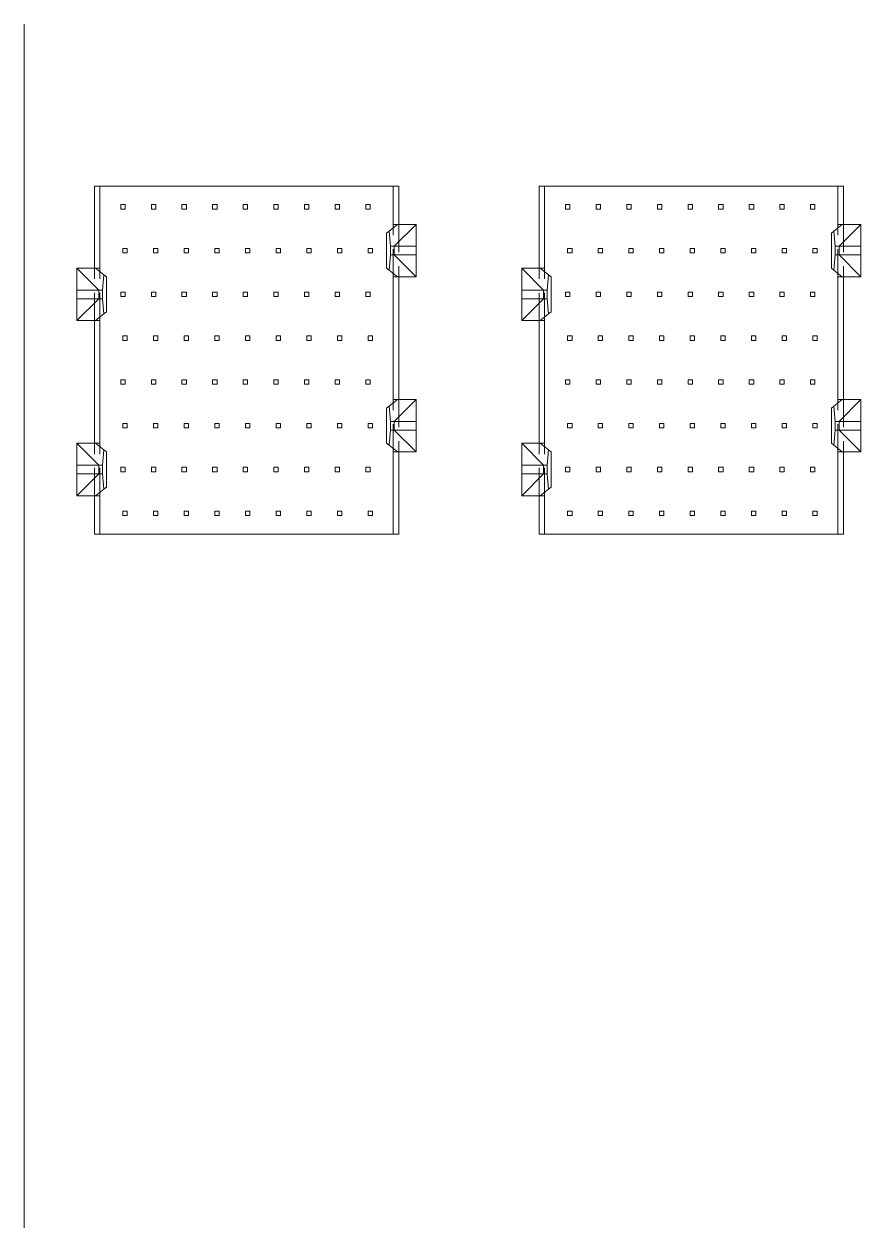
# Model space of a CAD drawing. Header units: millimetres. Extents: x -17 to 589, y 5 to 415.
# Drawn here: x 292.5 to 330.8, y 169.4 to 224.4 of the extents above; entities that cross this region are included whole.
import ezdxf

# ---------------------------------------------------------------- set-up
doc = ezdxf.new("R2010")
doc.units = ezdxf.units.MM
doc.linetypes.add('HIDDEN', pattern=[1.905, 1.27, -0.635])

# ---------------------------------------------------------------- blocks, each defined once
blk = doc.blocks.new('SW_CENTERMARKSYMBOL_1')
at = {"color": 0, "linetype": 'Continuous', "lineweight": 0}
blk.add_line((104.77, 60), (104.77, 5), dxfattribs=at)
blk = doc.blocks.new('d')
at = {"color": 5, "lineweight": 0}
blk.add_blockref('SW_CENTERMARKSYMBOL_1', (796.919, 118.982), dxfattribs=at)

msp = doc.modelspace()

# ---------------------------------------------------------------- linework, layer by layer
at = {"color": 7, "linetype": 'Continuous', "lineweight": 15}
for p, q in [((295.7619, 217.0439), (295.7619, 213.2939)), ((296.0119, 217.0439), (295.7619, 217.0439)), ((296.0119, 217.0439), (296.0119, 213.2939)), ((309.4119, 217.0439), (296.0119, 217.0439)), ((309.4119, 215.2939), (309.4119, 217.0439)), ((309.6619, 217.0439), (309.4119, 217.0439)), ((309.6619, 217.0439), (309.6619, 215.2939)), ((316.0819, 217.0439), (316.0819, 213.2939)), ((316.3319, 217.0439), (316.0819, 217.0439)), ((316.3319, 217.0439), (316.3319, 213.2939)), ((329.7319, 217.0439), (316.3319, 217.0439)), ((329.7319, 215.2939), (329.7319, 217.0439)), ((329.9819, 217.0439), (329.7319, 217.0439)), ((329.9819, 217.0439), (329.9819, 215.2939)), ((309.6119, 215.2939), (309.2311, 214.9892)), ((309.4119, 215.2939), (309.6119, 215.2939)), ((310.4619, 215.2939), (309.4619, 214.2939)), ((309.6119, 215.2939), (310.4619, 215.2939)), ((310.4619, 215.2939), (310.4619, 214.2939)), ((329.9319, 215.2939), (329.5511, 214.9892)), ((329.7319, 215.2939), (329.9319, 215.2939)), ((330.7819, 215.2939), (329.7819, 214.2939)), ((329.9319, 215.2939), (330.7819, 215.2939)), ((330.7819, 215.2939), (330.7819, 214.2939)), ((309.1119, 214.8939), (309.2311, 214.9892)), ((309.1119, 213.2939), (309.1119, 214.8939)), ((309.2311, 214.9892), (309.2919, 214.2939)), ((329.4319, 214.8939), (329.5511, 214.9892)), ((329.4319, 213.2939), (329.4319, 214.8939)), ((329.5511, 214.9892), (329.6119, 214.2939)), ((309.2919, 214.2939), (309.2919, 213.8939)), ((309.4619, 214.2939), (309.2919, 214.2939)), ((309.4619, 213.8939), (309.4619, 214.2939)), ((310.4619, 214.2939), (309.4619, 214.2939)), ((310.4619, 214.2939), (310.4619, 213.8939)), ((329.6119, 214.2939), (329.6119, 213.8939)), ((329.7819, 214.2939), (329.6119, 214.2939)), ((329.7819, 213.8939), (329.7819, 214.2939)), ((330.7819, 214.2939), (329.7819, 214.2939)), ((330.7819, 214.2939), (330.7819, 213.8939)), ((309.2919, 213.8939), (309.2311, 213.1986)), ((309.2919, 213.8939), (309.4619, 213.8939)), ((309.4619, 213.8939), (310.4619, 212.8939)), ((309.4619, 213.8939), (310.4619, 213.8939)), ((310.4619, 213.8939), (310.4619, 212.8939)), ((329.6119, 213.8939), (329.5511, 213.1986)), ((329.6119, 213.8939), (329.7819, 213.8939)), ((329.7819, 213.8939), (330.7819, 212.8939)), ((329.7819, 213.8939), (330.7819, 213.8939)), ((330.7819, 213.8939), (330.7819, 212.8939)), ((295.9619, 212.2939), (294.9619, 213.2939)), ((294.9619, 212.2939), (294.9619, 213.2939)), ((294.9619, 213.2939), (295.8119, 213.2939)), ((296.1928, 212.9892), (295.8119, 213.2939)), ((295.8119, 213.2939), (296.0119, 213.2939)), ((296.1319, 212.2939), (296.1928, 212.9892)), ((296.1928, 212.9892), (296.3119, 212.8939)), ((296.3119, 212.8939), (296.3119, 211.2939)), ((309.2311, 213.1986), (309.1119, 213.2939)), ((309.2311, 213.1986), (309.6119, 212.8939)), ((309.4119, 207.2939), (309.4119, 212.8939)), ((309.6119, 212.8939), (309.4119, 212.8939)), ((310.4619, 212.8939), (309.6119, 212.8939)), ((309.6619, 212.8939), (309.6619, 207.2939)), ((316.2819, 212.2939), (315.2819, 213.2939)), ((315.2819, 212.2939), (315.2819, 213.2939)), ((315.2819, 213.2939), (316.1319, 213.2939)), ((316.5128, 212.9892), (316.1319, 213.2939)), ((316.1319, 213.2939), (316.3319, 213.2939)), ((316.4519, 212.2939), (316.5128, 212.9892)), ((316.5128, 212.9892), (316.6319, 212.8939)), ((316.6319, 212.8939), (316.6319, 211.2939)), ((329.5511, 213.1986), (329.4319, 213.2939)), ((329.5511, 213.1986), (329.9319, 212.8939)), ((329.7319, 207.2939), (329.7319, 212.8939)), ((329.9319, 212.8939), (329.7319, 212.8939)), ((330.7819, 212.8939), (329.9319, 212.8939)), ((329.9819, 212.8939), (329.9819, 207.2939)), ((294.9619, 211.8939), (294.9619, 212.2939)), ((295.9619, 212.2939), (294.9619, 212.2939)), ((294.9619, 210.8939), (294.9619, 211.8939)), ((294.9619, 210.8939), (295.9619, 211.8939)), ((294.9619, 211.8939), (295.9619, 211.8939)), ((295.9619, 212.2939), (295.9619, 211.8939)), ((296.1319, 212.2939), (295.9619, 212.2939)), ((295.9619, 211.8939), (296.1319, 211.8939)), ((296.1319, 211.8939), (296.1319, 212.2939)), ((296.1928, 211.1986), (296.1319, 211.8939)), ((315.2819, 211.8939), (315.2819, 212.2939)), ((316.2819, 212.2939), (315.2819, 212.2939)), ((315.2819, 211.8939), (316.2819, 211.8939)), ((315.2819, 210.8939), (315.2819, 211.8939)), ((315.2819, 210.8939), (316.2819, 211.8939)), ((316.2819, 212.2939), (316.2819, 211.8939)), ((316.4519, 212.2939), (316.2819, 212.2939)), ((316.2819, 211.8939), (316.4519, 211.8939)), ((316.4519, 211.8939), (316.4519, 212.2939)), ((316.5128, 211.1986), (316.4519, 211.8939)), ((296.3119, 211.2939), (296.1928, 211.1986)), ((316.6319, 211.2939), (316.5128, 211.1986)), ((295.8119, 210.8939), (294.9619, 210.8939)), ((295.7619, 205.2939), (295.7619, 210.8939)), ((296.1928, 211.1986), (295.8119, 210.8939)), ((296.0119, 210.8939), (295.8119, 210.8939)), ((296.0119, 210.8939), (296.0119, 205.2939)), ((316.1319, 210.8939), (315.2819, 210.8939)), ((316.0819, 205.2939), (316.0819, 210.8939)), ((316.5128, 211.1986), (316.1319, 210.8939)), ((316.3319, 210.8939), (316.1319, 210.8939)), ((316.3319, 210.8939), (316.3319, 205.2939)), ((309.1119, 206.8939), (309.2311, 206.9892)), ((309.1119, 205.2939), (309.1119, 206.8939)), ((309.6119, 207.2939), (309.2311, 206.9892)), ((309.2311, 206.9892), (309.2919, 206.2939)), ((309.4119, 207.2939), (309.6119, 207.2939)), ((310.4619, 207.2939), (309.4619, 206.2939)), ((309.6119, 207.2939), (310.4619, 207.2939)), ((310.4619, 207.2939), (310.4619, 206.2939)), ((329.4319, 206.8939), (329.5511, 206.9892)), ((329.4319, 205.2939), (329.4319, 206.8939)), ((329.9319, 207.2939), (329.5511, 206.9892)), ((329.5511, 206.9892), (329.6119, 206.2939)), ((329.7319, 207.2939), (329.9319, 207.2939)), ((330.7819, 207.2939), (329.7819, 206.2939)), ((329.9319, 207.2939), (330.7819, 207.2939)), ((330.7819, 207.2939), (330.7819, 206.2939)), ((309.2919, 206.2939), (309.2919, 205.8939)), ((309.4619, 206.2939), (309.2919, 206.2939)), ((309.4619, 205.8939), (309.4619, 206.2939)), ((310.4619, 206.2939), (309.4619, 206.2939)), ((310.4619, 206.2939), (310.4619, 205.8939)), ((329.6119, 206.2939), (329.6119, 205.8939)), ((329.7819, 206.2939), (329.6119, 206.2939)), ((329.7819, 205.8939), (329.7819, 206.2939)), ((330.7819, 206.2939), (329.7819, 206.2939)), ((330.7819, 206.2939), (330.7819, 205.8939)), ((309.2919, 205.8939), (309.2311, 205.1986)), ((309.2919, 205.8939), (309.4619, 205.8939)), ((309.4619, 205.8939), (310.4619, 205.8939)), ((309.4619, 205.8939), (310.4619, 204.8939)), ((310.4619, 205.8939), (310.4619, 204.8939)), ((329.6119, 205.8939), (329.5511, 205.1986)), ((329.6119, 205.8939), (329.7819, 205.8939)), ((329.7819, 205.8939), (330.7819, 205.8939)), ((329.7819, 205.8939), (330.7819, 204.8939)), ((330.7819, 205.8939), (330.7819, 204.8939)), ((294.9619, 205.2939), (295.8119, 205.2939)), ((295.9619, 204.2939), (294.9619, 205.2939)), ((294.9619, 204.2939), (294.9619, 205.2939)), ((295.8119, 205.2939), (296.1928, 204.9892)), ((295.8119, 205.2939), (296.0119, 205.2939)), ((309.2311, 205.1986), (309.1119, 205.2939)), ((309.6119, 204.8939), (309.2311, 205.1986)), ((316.2819, 204.2939), (315.2819, 205.2939)), ((315.2819, 204.2939), (315.2819, 205.2939)), ((315.2819, 205.2939), (316.1319, 205.2939)), ((316.1319, 205.2939), (316.5128, 204.9892)), ((316.1319, 205.2939), (316.3319, 205.2939)), ((329.5511, 205.1986), (329.4319, 205.2939)), ((329.9319, 204.8939), (329.5511, 205.1986)), ((296.1319, 204.2939), (296.1928, 204.9892)), ((296.1928, 204.9892), (296.3119, 204.8939)), ((296.3119, 204.8939), (296.3119, 203.2939)), ((309.4119, 201.1439), (309.4119, 204.8939)), ((309.6119, 204.8939), (309.4119, 204.8939)), ((310.4619, 204.8939), (309.6119, 204.8939)), ((309.6619, 204.8939), (309.6619, 201.1439)), ((316.4519, 204.2939), (316.5128, 204.9892)), ((316.5128, 204.9892), (316.6319, 204.8939)), ((316.6319, 204.8939), (316.6319, 203.2939)), ((329.7319, 201.1439), (329.7319, 204.8939)), ((329.9319, 204.8939), (329.7319, 204.8939)), ((330.7819, 204.8939), (329.9319, 204.8939)), ((329.9819, 204.8939), (329.9819, 201.1439)), ((294.9619, 203.8939), (294.9619, 204.2939)), ((295.9619, 204.2939), (294.9619, 204.2939)), ((296.1319, 204.2939), (295.9619, 204.2939)), ((295.9619, 204.2939), (295.9619, 203.8939)), ((296.1319, 203.8939), (296.1319, 204.2939)), ((315.2819, 203.8939), (315.2819, 204.2939)), ((316.2819, 204.2939), (315.2819, 204.2939)), ((316.4519, 204.2939), (316.2819, 204.2939)), ((316.2819, 204.2939), (316.2819, 203.8939)), ((316.4519, 203.8939), (316.4519, 204.2939)), ((294.9619, 202.8939), (295.9619, 203.8939)), ((294.9619, 202.8939), (294.9619, 203.8939)), ((294.9619, 203.8939), (295.9619, 203.8939)), ((295.9619, 203.8939), (296.1319, 203.8939)), ((296.1928, 203.1986), (296.1319, 203.8939)), ((315.2819, 202.8939), (316.2819, 203.8939)), ((315.2819, 202.8939), (315.2819, 203.8939)), ((315.2819, 203.8939), (316.2819, 203.8939)), ((316.2819, 203.8939), (316.4519, 203.8939)), ((316.5128, 203.1986), (316.4519, 203.8939)), ((295.8119, 202.8939), (296.1928, 203.1986)), ((296.3119, 203.2939), (296.1928, 203.1986)), ((316.1319, 202.8939), (316.5128, 203.1986)), ((316.6319, 203.2939), (316.5128, 203.1986)), ((295.8119, 202.8939), (294.9619, 202.8939)), ((295.7619, 201.1439), (295.7619, 202.8939)), ((296.0119, 202.8939), (295.8119, 202.8939)), ((296.0119, 202.8939), (296.0119, 201.1439)), ((316.1319, 202.8939), (315.2819, 202.8939)), ((316.0819, 201.1439), (316.0819, 202.8939)), ((316.3319, 202.8939), (316.1319, 202.8939)), ((316.3319, 202.8939), (316.3319, 201.1439)), ((295.7619, 201.1439), (296.0119, 201.1439)), ((296.0119, 201.1439), (309.4119, 201.1439)), ((309.6619, 201.1439), (309.4119, 201.1439)), ((316.0819, 201.1439), (316.3319, 201.1439)), ((316.3319, 201.1439), (329.7319, 201.1439)), ((329.9819, 201.1439), (329.7319, 201.1439))]:
    msp.add_line(p, q, dxfattribs=at)
at = {"color": 7, "linetype": 'HIDDEN', "lineweight": 0}
for p, q in [((296.9619, 216.1939), (297.1619, 216.1939)), ((296.9619, 216.1939), (296.9619, 215.9939)), ((297.1619, 216.1939), (297.1619, 215.9939)), ((298.3619, 216.1939), (298.5619, 216.1939)), ((298.3619, 216.1939), (298.3619, 215.9939)), ((298.5619, 216.1939), (298.5619, 215.9939)), ((299.7619, 216.1939), (299.9619, 216.1939)), ((299.7619, 216.1939), (299.7619, 215.9939)), ((299.9619, 216.1939), (299.9619, 215.9939)), ((301.1619, 216.1939), (301.1619, 215.9939)), ((301.1619, 216.1939), (301.3619, 216.1939)), ((301.3619, 216.1939), (301.3619, 215.9939)), ((302.5619, 216.1939), (302.5619, 215.9939)), ((302.5619, 216.1939), (302.7619, 216.1939)), ((302.7619, 216.1939), (302.7619, 215.9939)), ((303.9619, 216.1939), (303.9619, 215.9939)), ((303.9619, 216.1939), (304.1619, 216.1939)), ((304.1619, 216.1939), (304.1619, 215.9939)), ((305.3619, 216.1939), (305.5619, 216.1939)), ((305.3619, 216.1939), (305.3619, 215.9939)), ((305.5619, 216.1939), (305.5619, 215.9939)), ((306.7619, 216.1939), (306.9619, 216.1939)), ((306.7619, 216.1939), (306.7619, 215.9939)), ((306.9619, 216.1939), (306.9619, 215.9939)), ((308.1619, 216.1939), (308.1619, 215.9939)), ((308.1619, 216.1939), (308.3619, 216.1939)), ((308.3619, 216.1939), (308.3619, 215.9939)), ((317.2819, 216.1939), (317.2819, 215.9939)), ((317.2819, 216.1939), (317.4819, 216.1939)), ((317.4819, 216.1939), (317.4819, 215.9939)), ((318.6819, 216.1939), (318.6819, 215.9939)), ((318.6819, 216.1939), (318.8819, 216.1939)), ((318.8819, 216.1939), (318.8819, 215.9939)), ((320.0819, 216.1939), (320.0819, 215.9939)), ((320.0819, 216.1939), (320.2819, 216.1939)), ((320.2819, 216.1939), (320.2819, 215.9939)), ((321.4819, 216.1939), (321.4819, 215.9939)), ((321.4819, 216.1939), (321.6819, 216.1939)), ((321.6819, 216.1939), (321.6819, 215.9939)), ((322.8819, 216.1939), (322.8819, 215.9939)), ((322.8819, 216.1939), (323.0819, 216.1939)), ((323.0819, 216.1939), (323.0819, 215.9939)), ((324.2819, 216.1939), (324.2819, 215.9939)), ((324.2819, 216.1939), (324.4819, 216.1939)), ((324.4819, 216.1939), (324.4819, 215.9939)), ((325.6819, 216.1939), (325.6819, 215.9939)), ((325.6819, 216.1939), (325.8819, 216.1939)), ((325.8819, 216.1939), (325.8819, 215.9939)), ((327.0819, 216.1939), (327.0819, 215.9939)), ((327.0819, 216.1939), (327.2819, 216.1939)), ((327.2819, 216.1939), (327.2819, 215.9939)), ((328.4819, 216.1939), (328.4819, 215.9939)), ((328.4819, 216.1939), (328.6819, 216.1939)), ((328.6819, 216.1939), (328.6819, 215.9939)), ((297.1619, 215.9939), (296.9619, 215.9939)), ((298.5619, 215.9939), (298.3619, 215.9939)), ((299.9619, 215.9939), (299.7619, 215.9939)), ((301.3619, 215.9939), (301.1619, 215.9939)), ((302.7619, 215.9939), (302.5619, 215.9939)), ((304.1619, 215.9939), (303.9619, 215.9939)), ((305.5619, 215.9939), (305.3619, 215.9939)), ((306.9619, 215.9939), (306.7619, 215.9939)), ((308.3619, 215.9939), (308.1619, 215.9939)), ((317.4819, 215.9939), (317.2819, 215.9939)), ((318.8819, 215.9939), (318.6819, 215.9939)), ((320.2819, 215.9939), (320.0819, 215.9939)), ((321.6819, 215.9939), (321.4819, 215.9939)), ((323.0819, 215.9939), (322.8819, 215.9939)), ((324.4819, 215.9939), (324.2819, 215.9939)), ((325.8819, 215.9939), (325.6819, 215.9939)), ((327.2819, 215.9939), (327.0819, 215.9939)), ((328.6819, 215.9939), (328.4819, 215.9939)), ((309.4119, 212.8939), (309.4119, 215.2939)), ((309.6619, 215.2939), (309.6619, 212.8939)), ((329.7319, 212.8939), (329.7319, 215.2939)), ((329.9819, 215.2939), (329.9819, 212.8939)), ((297.0619, 214.1939), (297.2619, 214.1939)), ((297.0619, 213.9939), (297.0619, 214.1939)), ((297.0619, 213.9939), (297.2619, 213.9939)), ((297.2619, 214.1939), (297.2619, 213.9939)), ((298.4619, 213.9939), (298.4619, 214.1939)), ((298.4619, 214.1939), (298.6619, 214.1939)), ((298.4619, 213.9939), (298.6619, 213.9939)), ((298.6619, 214.1939), (298.6619, 213.9939)), ((299.8619, 214.1939), (300.0619, 214.1939)), ((299.8619, 213.9939), (299.8619, 214.1939)), ((299.8619, 213.9939), (300.0619, 213.9939)), ((300.0619, 214.1939), (300.0619, 213.9939)), ((301.2619, 213.9939), (301.2619, 214.1939)), ((301.2619, 214.1939), (301.4619, 214.1939)), ((301.2619, 213.9939), (301.4619, 213.9939)), ((301.4619, 214.1939), (301.4619, 213.9939)), ((302.6619, 213.9939), (302.6619, 214.1939)), ((302.6619, 214.1939), (302.8619, 214.1939)), ((302.6619, 213.9939), (302.8619, 213.9939)), ((302.8619, 214.1939), (302.8619, 213.9939)), ((304.0619, 213.9939), (304.0619, 214.1939)), ((304.0619, 214.1939), (304.2619, 214.1939)), ((304.0619, 213.9939), (304.2619, 213.9939)), ((304.2619, 214.1939), (304.2619, 213.9939)), ((305.4619, 213.9939), (305.4619, 214.1939)), ((305.4619, 214.1939), (305.6619, 214.1939)), ((305.4619, 213.9939), (305.6619, 213.9939)), ((305.6619, 214.1939), (305.6619, 213.9939)), ((306.8619, 213.9939), (306.8619, 214.1939)), ((306.8619, 214.1939), (307.0619, 214.1939)), ((306.8619, 213.9939), (307.0619, 213.9939)), ((307.0619, 214.1939), (307.0619, 213.9939)), ((308.2619, 214.1939), (308.4619, 214.1939)), ((308.2619, 213.9939), (308.2619, 214.1939)), ((308.2619, 213.9939), (308.4619, 213.9939)), ((308.4619, 214.1939), (308.4619, 213.9939)), ((317.3819, 214.1939), (317.5819, 214.1939)), ((317.3819, 213.9939), (317.3819, 214.1939)), ((317.3819, 213.9939), (317.5819, 213.9939)), ((317.5819, 214.1939), (317.5819, 213.9939)), ((318.7819, 214.1939), (318.9819, 214.1939)), ((318.7819, 213.9939), (318.7819, 214.1939)), ((318.7819, 213.9939), (318.9819, 213.9939)), ((318.9819, 214.1939), (318.9819, 213.9939)), ((320.1819, 214.1939), (320.3819, 214.1939)), ((320.1819, 213.9939), (320.1819, 214.1939)), ((320.1819, 213.9939), (320.3819, 213.9939)), ((320.3819, 214.1939), (320.3819, 213.9939)), ((321.5819, 213.9939), (321.5819, 214.1939)), ((321.5819, 214.1939), (321.7819, 214.1939)), ((321.5819, 213.9939), (321.7819, 213.9939)), ((321.7819, 214.1939), (321.7819, 213.9939)), ((322.9819, 214.1939), (323.1819, 214.1939)), ((322.9819, 213.9939), (322.9819, 214.1939)), ((322.9819, 213.9939), (323.1819, 213.9939)), ((323.1819, 214.1939), (323.1819, 213.9939)), ((324.3819, 214.1939), (324.5819, 214.1939)), ((324.3819, 213.9939), (324.3819, 214.1939)), ((324.3819, 213.9939), (324.5819, 213.9939)), ((324.5819, 214.1939), (324.5819, 213.9939)), ((325.7819, 214.1939), (325.9819, 214.1939)), ((325.7819, 213.9939), (325.7819, 214.1939)), ((325.7819, 213.9939), (325.9819, 213.9939)), ((325.9819, 214.1939), (325.9819, 213.9939)), ((327.1819, 214.1939), (327.3819, 214.1939)), ((327.1819, 213.9939), (327.1819, 214.1939)), ((327.1819, 213.9939), (327.3819, 213.9939)), ((327.3819, 214.1939), (327.3819, 213.9939)), ((328.5819, 214.1939), (328.7819, 214.1939)), ((328.5819, 213.9939), (328.5819, 214.1939)), ((328.5819, 213.9939), (328.7819, 213.9939)), ((328.7819, 214.1939), (328.7819, 213.9939)), ((295.7619, 210.8939), (295.7619, 213.2939)), ((296.0119, 210.8939), (296.0119, 213.2939)), ((316.0819, 210.8939), (316.0819, 213.2939)), ((316.3319, 210.8939), (316.3319, 213.2939)), ((296.9619, 212.1939), (297.1619, 212.1939)), ((296.9619, 212.1939), (296.9619, 211.9939)), ((297.1619, 211.9939), (296.9619, 211.9939)), ((297.1619, 212.1939), (297.1619, 211.9939)), ((298.3619, 212.1939), (298.5619, 212.1939)), ((298.3619, 212.1939), (298.3619, 211.9939)), ((298.5619, 211.9939), (298.3619, 211.9939)), ((298.5619, 212.1939), (298.5619, 211.9939)), ((299.7619, 212.1939), (299.9619, 212.1939)), ((299.7619, 212.1939), (299.7619, 211.9939)), ((299.9619, 211.9939), (299.7619, 211.9939)), ((299.9619, 212.1939), (299.9619, 211.9939)), ((301.1619, 212.1939), (301.1619, 211.9939)), ((301.1619, 212.1939), (301.3619, 212.1939)), ((301.3619, 211.9939), (301.1619, 211.9939)), ((301.3619, 212.1939), (301.3619, 211.9939)), ((302.5619, 212.1939), (302.7619, 212.1939)), ((302.5619, 212.1939), (302.5619, 211.9939)), ((302.7619, 211.9939), (302.5619, 211.9939)), ((302.7619, 212.1939), (302.7619, 211.9939)), ((303.9619, 212.1939), (303.9619, 211.9939)), ((303.9619, 212.1939), (304.1619, 212.1939)), ((304.1619, 211.9939), (303.9619, 211.9939)), ((304.1619, 212.1939), (304.1619, 211.9939)), ((305.3619, 212.1939), (305.5619, 212.1939)), ((305.3619, 212.1939), (305.3619, 211.9939)), ((305.5619, 211.9939), (305.3619, 211.9939)), ((305.5619, 212.1939), (305.5619, 211.9939)), ((306.7619, 212.1939), (306.9619, 212.1939)), ((306.7619, 212.1939), (306.7619, 211.9939)), ((306.9619, 211.9939), (306.7619, 211.9939)), ((306.9619, 212.1939), (306.9619, 211.9939)), ((308.1619, 212.1939), (308.3619, 212.1939)), ((308.1619, 212.1939), (308.1619, 211.9939)), ((308.3619, 211.9939), (308.1619, 211.9939)), ((308.3619, 212.1939), (308.3619, 211.9939)), ((317.2819, 212.1939), (317.2819, 211.9939)), ((317.2819, 212.1939), (317.4819, 212.1939)), ((317.4819, 211.9939), (317.2819, 211.9939)), ((317.4819, 212.1939), (317.4819, 211.9939)), ((318.6819, 212.1939), (318.6819, 211.9939)), ((318.6819, 212.1939), (318.8819, 212.1939)), ((318.8819, 211.9939), (318.6819, 211.9939)), ((318.8819, 212.1939), (318.8819, 211.9939)), ((320.0819, 212.1939), (320.0819, 211.9939)), ((320.0819, 212.1939), (320.2819, 212.1939)), ((320.2819, 211.9939), (320.0819, 211.9939)), ((320.2819, 212.1939), (320.2819, 211.9939)), ((321.4819, 212.1939), (321.4819, 211.9939)), ((321.4819, 212.1939), (321.6819, 212.1939)), ((321.6819, 211.9939), (321.4819, 211.9939)), ((321.6819, 212.1939), (321.6819, 211.9939)), ((322.8819, 212.1939), (322.8819, 211.9939)), ((322.8819, 212.1939), (323.0819, 212.1939)), ((323.0819, 211.9939), (322.8819, 211.9939)), ((323.0819, 212.1939), (323.0819, 211.9939)), ((324.2819, 212.1939), (324.2819, 211.9939)), ((324.2819, 212.1939), (324.4819, 212.1939)), ((324.4819, 211.9939), (324.2819, 211.9939)), ((324.4819, 212.1939), (324.4819, 211.9939)), ((325.6819, 212.1939), (325.6819, 211.9939)), ((325.6819, 212.1939), (325.8819, 212.1939)), ((325.8819, 211.9939), (325.6819, 211.9939)), ((325.8819, 212.1939), (325.8819, 211.9939)), ((327.0819, 212.1939), (327.0819, 211.9939)), ((327.0819, 212.1939), (327.2819, 212.1939)), ((327.2819, 211.9939), (327.0819, 211.9939)), ((327.2819, 212.1939), (327.2819, 211.9939)), ((328.4819, 212.1939), (328.4819, 211.9939)), ((328.4819, 212.1939), (328.6819, 212.1939)), ((328.6819, 211.9939), (328.4819, 211.9939)), ((328.6819, 212.1939), (328.6819, 211.9939)), ((297.0619, 210.1939), (297.2619, 210.1939)), ((297.0619, 209.9939), (297.0619, 210.1939)), ((297.2619, 210.1939), (297.2619, 209.9939)), ((298.4619, 209.9939), (298.4619, 210.1939)), ((298.4619, 210.1939), (298.6619, 210.1939)), ((298.6619, 210.1939), (298.6619, 209.9939)), ((299.8619, 209.9939), (299.8619, 210.1939)), ((299.8619, 210.1939), (300.0619, 210.1939)), ((300.0619, 210.1939), (300.0619, 209.9939)), ((301.2619, 209.9939), (301.2619, 210.1939)), ((301.2619, 210.1939), (301.4619, 210.1939)), ((301.4619, 210.1939), (301.4619, 209.9939)), ((302.6619, 209.9939), (302.6619, 210.1939)), ((302.6619, 210.1939), (302.8619, 210.1939)), ((302.8619, 210.1939), (302.8619, 209.9939)), ((304.0619, 209.9939), (304.0619, 210.1939)), ((304.0619, 210.1939), (304.2619, 210.1939)), ((304.2619, 210.1939), (304.2619, 209.9939)), ((305.4619, 209.9939), (305.4619, 210.1939)), ((305.4619, 210.1939), (305.6619, 210.1939)), ((305.6619, 210.1939), (305.6619, 209.9939)), ((306.8619, 209.9939), (306.8619, 210.1939)), ((306.8619, 210.1939), (307.0619, 210.1939)), ((307.0619, 210.1939), (307.0619, 209.9939)), ((308.2619, 210.1939), (308.4619, 210.1939)), ((308.2619, 209.9939), (308.2619, 210.1939)), ((308.4619, 210.1939), (308.4619, 209.9939)), ((317.3819, 210.1939), (317.5819, 210.1939)), ((317.3819, 209.9939), (317.3819, 210.1939)), ((317.5819, 210.1939), (317.5819, 209.9939)), ((318.7819, 210.1939), (318.9819, 210.1939)), ((318.7819, 209.9939), (318.7819, 210.1939)), ((318.9819, 210.1939), (318.9819, 209.9939)), ((320.1819, 210.1939), (320.3819, 210.1939)), ((320.1819, 209.9939), (320.1819, 210.1939)), ((320.3819, 210.1939), (320.3819, 209.9939)), ((321.5819, 209.9939), (321.5819, 210.1939)), ((321.5819, 210.1939), (321.7819, 210.1939)), ((321.7819, 210.1939), (321.7819, 209.9939)), ((322.9819, 210.1939), (323.1819, 210.1939)), ((322.9819, 209.9939), (322.9819, 210.1939)), ((323.1819, 210.1939), (323.1819, 209.9939)), ((324.3819, 210.1939), (324.5819, 210.1939)), ((324.3819, 209.9939), (324.3819, 210.1939)), ((324.5819, 210.1939), (324.5819, 209.9939)), ((325.7819, 210.1939), (325.9819, 210.1939)), ((325.7819, 209.9939), (325.7819, 210.1939)), ((325.9819, 210.1939), (325.9819, 209.9939)), ((327.1819, 209.9939), (327.1819, 210.1939)), ((327.1819, 210.1939), (327.3819, 210.1939)), ((327.3819, 210.1939), (327.3819, 209.9939)), ((328.5819, 210.1939), (328.7819, 210.1939)), ((328.5819, 209.9939), (328.5819, 210.1939)), ((328.7819, 210.1939), (328.7819, 209.9939)), ((297.0619, 209.9939), (297.2619, 209.9939)), ((298.4619, 209.9939), (298.6619, 209.9939)), ((299.8619, 209.9939), (300.0619, 209.9939)), ((301.2619, 209.9939), (301.4619, 209.9939)), ((302.6619, 209.9939), (302.8619, 209.9939)), ((304.0619, 209.9939), (304.2619, 209.9939)), ((305.4619, 209.9939), (305.6619, 209.9939)), ((306.8619, 209.9939), (307.0619, 209.9939)), ((308.2619, 209.9939), (308.4619, 209.9939)), ((317.3819, 209.9939), (317.5819, 209.9939)), ((318.7819, 209.9939), (318.9819, 209.9939)), ((320.1819, 209.9939), (320.3819, 209.9939)), ((321.5819, 209.9939), (321.7819, 209.9939)), ((322.9819, 209.9939), (323.1819, 209.9939)), ((324.3819, 209.9939), (324.5819, 209.9939)), ((325.7819, 209.9939), (325.9819, 209.9939)), ((327.1819, 209.9939), (327.3819, 209.9939)), ((328.5819, 209.9939), (328.7819, 209.9939)), ((296.9619, 208.1939), (297.1619, 208.1939)), ((296.9619, 208.1939), (296.9619, 207.9939)), ((297.1619, 207.9939), (296.9619, 207.9939)), ((297.1619, 208.1939), (297.1619, 207.9939)), ((298.3619, 208.1939), (298.5619, 208.1939)), ((298.3619, 208.1939), (298.3619, 207.9939)), ((298.5619, 207.9939), (298.3619, 207.9939)), ((298.5619, 208.1939), (298.5619, 207.9939)), ((299.7619, 208.1939), (299.9619, 208.1939)), ((299.7619, 208.1939), (299.7619, 207.9939)), ((299.9619, 207.9939), (299.7619, 207.9939)), ((299.9619, 208.1939), (299.9619, 207.9939)), ((301.1619, 208.1939), (301.3619, 208.1939)), ((301.1619, 208.1939), (301.1619, 207.9939)), ((301.3619, 207.9939), (301.1619, 207.9939)), ((301.3619, 208.1939), (301.3619, 207.9939)), ((302.5619, 208.1939), (302.7619, 208.1939)), ((302.5619, 208.1939), (302.5619, 207.9939)), ((302.7619, 207.9939), (302.5619, 207.9939)), ((302.7619, 208.1939), (302.7619, 207.9939)), ((303.9619, 208.1939), (304.1619, 208.1939)), ((303.9619, 208.1939), (303.9619, 207.9939)), ((304.1619, 207.9939), (303.9619, 207.9939)), ((304.1619, 208.1939), (304.1619, 207.9939)), ((305.3619, 208.1939), (305.5619, 208.1939)), ((305.3619, 208.1939), (305.3619, 207.9939)), ((305.5619, 207.9939), (305.3619, 207.9939)), ((305.5619, 208.1939), (305.5619, 207.9939)), ((306.7619, 208.1939), (306.9619, 208.1939)), ((306.7619, 208.1939), (306.7619, 207.9939)), ((306.9619, 207.9939), (306.7619, 207.9939)), ((306.9619, 208.1939), (306.9619, 207.9939)), ((308.1619, 208.1939), (308.3619, 208.1939)), ((308.1619, 208.1939), (308.1619, 207.9939)), ((308.3619, 207.9939), (308.1619, 207.9939)), ((308.3619, 208.1939), (308.3619, 207.9939)), ((317.2819, 208.1939), (317.2819, 207.9939)), ((317.2819, 208.1939), (317.4819, 208.1939)), ((317.4819, 207.9939), (317.2819, 207.9939)), ((317.4819, 208.1939), (317.4819, 207.9939)), ((318.6819, 208.1939), (318.8819, 208.1939)), ((318.6819, 208.1939), (318.6819, 207.9939)), ((318.8819, 207.9939), (318.6819, 207.9939)), ((318.8819, 208.1939), (318.8819, 207.9939)), ((320.0819, 208.1939), (320.0819, 207.9939)), ((320.0819, 208.1939), (320.2819, 208.1939)), ((320.2819, 207.9939), (320.0819, 207.9939)), ((320.2819, 208.1939), (320.2819, 207.9939)), ((321.4819, 208.1939), (321.4819, 207.9939)), ((321.4819, 208.1939), (321.6819, 208.1939)), ((321.6819, 207.9939), (321.4819, 207.9939)), ((321.6819, 208.1939), (321.6819, 207.9939)), ((322.8819, 208.1939), (322.8819, 207.9939)), ((322.8819, 208.1939), (323.0819, 208.1939)), ((323.0819, 207.9939), (322.8819, 207.9939)), ((323.0819, 208.1939), (323.0819, 207.9939)), ((324.2819, 208.1939), (324.4819, 208.1939)), ((324.2819, 208.1939), (324.2819, 207.9939)), ((324.4819, 207.9939), (324.2819, 207.9939)), ((324.4819, 208.1939), (324.4819, 207.9939)), ((325.6819, 208.1939), (325.8819, 208.1939)), ((325.6819, 208.1939), (325.6819, 207.9939)), ((325.8819, 207.9939), (325.6819, 207.9939)), ((325.8819, 208.1939), (325.8819, 207.9939)), ((327.0819, 208.1939), (327.0819, 207.9939)), ((327.0819, 208.1939), (327.2819, 208.1939)), ((327.2819, 207.9939), (327.0819, 207.9939)), ((327.2819, 208.1939), (327.2819, 207.9939)), ((328.4819, 208.1939), (328.6819, 208.1939)), ((328.4819, 208.1939), (328.4819, 207.9939)), ((328.6819, 207.9939), (328.4819, 207.9939)), ((328.6819, 208.1939), (328.6819, 207.9939)), ((309.4119, 204.8939), (309.4119, 207.2939)), ((309.6619, 207.2939), (309.6619, 204.8939)), ((329.7319, 204.8939), (329.7319, 207.2939)), ((329.9819, 207.2939), (329.9819, 204.8939)), ((297.0619, 205.9939), (297.0619, 206.1939)), ((297.0619, 206.1939), (297.2619, 206.1939)), ((297.0619, 205.9939), (297.2619, 205.9939)), ((297.2619, 206.1939), (297.2619, 205.9939)), ((298.4619, 205.9939), (298.4619, 206.1939)), ((298.4619, 206.1939), (298.6619, 206.1939)), ((298.4619, 205.9939), (298.6619, 205.9939)), ((298.6619, 206.1939), (298.6619, 205.9939)), ((299.8619, 205.9939), (299.8619, 206.1939)), ((299.8619, 206.1939), (300.0619, 206.1939)), ((299.8619, 205.9939), (300.0619, 205.9939)), ((300.0619, 206.1939), (300.0619, 205.9939)), ((301.2619, 205.9939), (301.2619, 206.1939)), ((301.2619, 206.1939), (301.4619, 206.1939)), ((301.2619, 205.9939), (301.4619, 205.9939)), ((301.4619, 206.1939), (301.4619, 205.9939)), ((302.6619, 205.9939), (302.6619, 206.1939)), ((302.6619, 206.1939), (302.8619, 206.1939)), ((302.6619, 205.9939), (302.8619, 205.9939)), ((302.8619, 206.1939), (302.8619, 205.9939)), ((304.0619, 205.9939), (304.0619, 206.1939)), ((304.0619, 206.1939), (304.2619, 206.1939)), ((304.0619, 205.9939), (304.2619, 205.9939)), ((304.2619, 206.1939), (304.2619, 205.9939)), ((305.4619, 205.9939), (305.4619, 206.1939)), ((305.4619, 206.1939), (305.6619, 206.1939)), ((305.4619, 205.9939), (305.6619, 205.9939)), ((305.6619, 206.1939), (305.6619, 205.9939)), ((306.8619, 205.9939), (306.8619, 206.1939)), ((306.8619, 206.1939), (307.0619, 206.1939)), ((306.8619, 205.9939), (307.0619, 205.9939)), ((307.0619, 206.1939), (307.0619, 205.9939)), ((308.2619, 205.9939), (308.2619, 206.1939)), ((308.2619, 206.1939), (308.4619, 206.1939)), ((308.2619, 205.9939), (308.4619, 205.9939)), ((308.4619, 206.1939), (308.4619, 205.9939)), ((317.3819, 205.9939), (317.3819, 206.1939)), ((317.3819, 206.1939), (317.5819, 206.1939)), ((317.3819, 205.9939), (317.5819, 205.9939)), ((317.5819, 206.1939), (317.5819, 205.9939)), ((318.7819, 205.9939), (318.7819, 206.1939)), ((318.7819, 206.1939), (318.9819, 206.1939)), ((318.7819, 205.9939), (318.9819, 205.9939)), ((318.9819, 206.1939), (318.9819, 205.9939)), ((320.1819, 205.9939), (320.1819, 206.1939)), ((320.1819, 206.1939), (320.3819, 206.1939)), ((320.1819, 205.9939), (320.3819, 205.9939)), ((320.3819, 206.1939), (320.3819, 205.9939)), ((321.5819, 205.9939), (321.5819, 206.1939)), ((321.5819, 206.1939), (321.7819, 206.1939)), ((321.5819, 205.9939), (321.7819, 205.9939)), ((321.7819, 206.1939), (321.7819, 205.9939)), ((322.9819, 205.9939), (322.9819, 206.1939)), ((322.9819, 206.1939), (323.1819, 206.1939)), ((322.9819, 205.9939), (323.1819, 205.9939)), ((323.1819, 206.1939), (323.1819, 205.9939)), ((324.3819, 205.9939), (324.3819, 206.1939)), ((324.3819, 206.1939), (324.5819, 206.1939)), ((324.3819, 205.9939), (324.5819, 205.9939)), ((324.5819, 206.1939), (324.5819, 205.9939)), ((325.7819, 205.9939), (325.7819, 206.1939)), ((325.7819, 206.1939), (325.9819, 206.1939)), ((325.7819, 205.9939), (325.9819, 205.9939)), ((325.9819, 206.1939), (325.9819, 205.9939)), ((327.1819, 205.9939), (327.1819, 206.1939)), ((327.1819, 206.1939), (327.3819, 206.1939)), ((327.1819, 205.9939), (327.3819, 205.9939)), ((327.3819, 206.1939), (327.3819, 205.9939)), ((328.5819, 205.9939), (328.5819, 206.1939)), ((328.5819, 206.1939), (328.7819, 206.1939)), ((328.5819, 205.9939), (328.7819, 205.9939)), ((328.7819, 206.1939), (328.7819, 205.9939)), ((295.7619, 202.8939), (295.7619, 205.2939)), ((296.0119, 202.8939), (296.0119, 205.2939)), ((316.0819, 202.8939), (316.0819, 205.2939)), ((316.3319, 202.8939), (316.3319, 205.2939)), ((296.9619, 204.1939), (297.1619, 204.1939)), ((296.9619, 204.1939), (296.9619, 203.9939)), ((297.1619, 204.1939), (297.1619, 203.9939)), ((298.3619, 204.1939), (298.5619, 204.1939)), ((298.3619, 204.1939), (298.3619, 203.9939)), ((298.5619, 204.1939), (298.5619, 203.9939)), ((299.7619, 204.1939), (299.7619, 203.9939)), ((299.7619, 204.1939), (299.9619, 204.1939)), ((299.9619, 204.1939), (299.9619, 203.9939)), ((301.1619, 204.1939), (301.3619, 204.1939)), ((301.1619, 204.1939), (301.1619, 203.9939)), ((301.3619, 204.1939), (301.3619, 203.9939)), ((302.5619, 204.1939), (302.5619, 203.9939)), ((302.5619, 204.1939), (302.7619, 204.1939)), ((302.7619, 204.1939), (302.7619, 203.9939)), ((303.9619, 204.1939), (303.9619, 203.9939)), ((303.9619, 204.1939), (304.1619, 204.1939)), ((304.1619, 204.1939), (304.1619, 203.9939)), ((305.3619, 204.1939), (305.3619, 203.9939)), ((305.3619, 204.1939), (305.5619, 204.1939)), ((305.5619, 204.1939), (305.5619, 203.9939)), ((306.7619, 204.1939), (306.9619, 204.1939)), ((306.7619, 204.1939), (306.7619, 203.9939)), ((306.9619, 204.1939), (306.9619, 203.9939)), ((308.1619, 204.1939), (308.1619, 203.9939)), ((308.1619, 204.1939), (308.3619, 204.1939)), ((308.3619, 204.1939), (308.3619, 203.9939)), ((317.2819, 204.1939), (317.4819, 204.1939)), ((317.2819, 204.1939), (317.2819, 203.9939)), ((317.4819, 204.1939), (317.4819, 203.9939)), ((318.6819, 204.1939), (318.6819, 203.9939)), ((318.6819, 204.1939), (318.8819, 204.1939)), ((318.8819, 204.1939), (318.8819, 203.9939)), ((320.0819, 204.1939), (320.0819, 203.9939)), ((320.0819, 204.1939), (320.2819, 204.1939)), ((320.2819, 204.1939), (320.2819, 203.9939)), ((321.4819, 204.1939), (321.4819, 203.9939)), ((321.4819, 204.1939), (321.6819, 204.1939)), ((321.6819, 204.1939), (321.6819, 203.9939)), ((322.8819, 204.1939), (322.8819, 203.9939)), ((322.8819, 204.1939), (323.0819, 204.1939)), ((323.0819, 204.1939), (323.0819, 203.9939)), ((324.2819, 204.1939), (324.2819, 203.9939)), ((324.2819, 204.1939), (324.4819, 204.1939)), ((324.4819, 204.1939), (324.4819, 203.9939)), ((325.6819, 204.1939), (325.6819, 203.9939)), ((325.6819, 204.1939), (325.8819, 204.1939)), ((325.8819, 204.1939), (325.8819, 203.9939)), ((327.0819, 204.1939), (327.2819, 204.1939)), ((327.0819, 204.1939), (327.0819, 203.9939)), ((327.2819, 204.1939), (327.2819, 203.9939)), ((328.4819, 204.1939), (328.4819, 203.9939)), ((328.4819, 204.1939), (328.6819, 204.1939)), ((328.6819, 204.1939), (328.6819, 203.9939)), ((297.1619, 203.9939), (296.9619, 203.9939)), ((298.5619, 203.9939), (298.3619, 203.9939)), ((299.9619, 203.9939), (299.7619, 203.9939)), ((301.3619, 203.9939), (301.1619, 203.9939)), ((302.7619, 203.9939), (302.5619, 203.9939)), ((304.1619, 203.9939), (303.9619, 203.9939)), ((305.5619, 203.9939), (305.3619, 203.9939)), ((306.9619, 203.9939), (306.7619, 203.9939)), ((308.3619, 203.9939), (308.1619, 203.9939)), ((317.4819, 203.9939), (317.2819, 203.9939)), ((318.8819, 203.9939), (318.6819, 203.9939)), ((320.2819, 203.9939), (320.0819, 203.9939)), ((321.6819, 203.9939), (321.4819, 203.9939)), ((323.0819, 203.9939), (322.8819, 203.9939)), ((324.4819, 203.9939), (324.2819, 203.9939)), ((325.8819, 203.9939), (325.6819, 203.9939)), ((327.2819, 203.9939), (327.0819, 203.9939)), ((328.6819, 203.9939), (328.4819, 203.9939)), ((297.0619, 202.1939), (297.2619, 202.1939)), ((297.0619, 201.9939), (297.0619, 202.1939)), ((297.0619, 201.9939), (297.2619, 201.9939)), ((297.2619, 202.1939), (297.2619, 201.9939)), ((298.4619, 202.1939), (298.6619, 202.1939)), ((298.4619, 201.9939), (298.4619, 202.1939)), ((298.4619, 201.9939), (298.6619, 201.9939)), ((298.6619, 202.1939), (298.6619, 201.9939)), ((299.8619, 201.9939), (299.8619, 202.1939)), ((299.8619, 202.1939), (300.0619, 202.1939)), ((299.8619, 201.9939), (300.0619, 201.9939)), ((300.0619, 202.1939), (300.0619, 201.9939)), ((301.2619, 202.1939), (301.4619, 202.1939)), ((301.2619, 201.9939), (301.2619, 202.1939)), ((301.2619, 201.9939), (301.4619, 201.9939)), ((301.4619, 202.1939), (301.4619, 201.9939)), ((302.6619, 202.1939), (302.8619, 202.1939)), ((302.6619, 201.9939), (302.6619, 202.1939)), ((302.6619, 201.9939), (302.8619, 201.9939)), ((302.8619, 202.1939), (302.8619, 201.9939)), ((304.0619, 201.9939), (304.0619, 202.1939)), ((304.0619, 202.1939), (304.2619, 202.1939)), ((304.0619, 201.9939), (304.2619, 201.9939)), ((304.2619, 202.1939), (304.2619, 201.9939)), ((305.4619, 201.9939), (305.4619, 202.1939)), ((305.4619, 202.1939), (305.6619, 202.1939)), ((305.4619, 201.9939), (305.6619, 201.9939)), ((305.6619, 202.1939), (305.6619, 201.9939)), ((306.8619, 201.9939), (306.8619, 202.1939)), ((306.8619, 202.1939), (307.0619, 202.1939)), ((306.8619, 201.9939), (307.0619, 201.9939)), ((307.0619, 202.1939), (307.0619, 201.9939)), ((308.2619, 201.9939), (308.2619, 202.1939)), ((308.2619, 202.1939), (308.4619, 202.1939)), ((308.2619, 201.9939), (308.4619, 201.9939)), ((308.4619, 202.1939), (308.4619, 201.9939)), ((317.3819, 201.9939), (317.3819, 202.1939)), ((317.3819, 202.1939), (317.5819, 202.1939)), ((317.3819, 201.9939), (317.5819, 201.9939)), ((317.5819, 202.1939), (317.5819, 201.9939)), ((318.7819, 201.9939), (318.7819, 202.1939)), ((318.7819, 202.1939), (318.9819, 202.1939)), ((318.7819, 201.9939), (318.9819, 201.9939)), ((318.9819, 202.1939), (318.9819, 201.9939)), ((320.1819, 201.9939), (320.1819, 202.1939)), ((320.1819, 202.1939), (320.3819, 202.1939)), ((320.1819, 201.9939), (320.3819, 201.9939)), ((320.3819, 202.1939), (320.3819, 201.9939)), ((321.5819, 201.9939), (321.5819, 202.1939)), ((321.5819, 202.1939), (321.7819, 202.1939)), ((321.5819, 201.9939), (321.7819, 201.9939)), ((321.7819, 202.1939), (321.7819, 201.9939)), ((322.9819, 201.9939), (322.9819, 202.1939)), ((322.9819, 202.1939), (323.1819, 202.1939)), ((322.9819, 201.9939), (323.1819, 201.9939)), ((323.1819, 202.1939), (323.1819, 201.9939)), ((324.3819, 202.1939), (324.5819, 202.1939)), ((324.3819, 201.9939), (324.3819, 202.1939)), ((324.3819, 201.9939), (324.5819, 201.9939)), ((324.5819, 202.1939), (324.5819, 201.9939)), ((325.7819, 201.9939), (325.7819, 202.1939)), ((325.7819, 202.1939), (325.9819, 202.1939)), ((325.7819, 201.9939), (325.9819, 201.9939)), ((325.9819, 202.1939), (325.9819, 201.9939)), ((327.1819, 202.1939), (327.3819, 202.1939)), ((327.1819, 201.9939), (327.1819, 202.1939)), ((327.1819, 201.9939), (327.3819, 201.9939)), ((327.3819, 202.1939), (327.3819, 201.9939)), ((328.5819, 202.1939), (328.7819, 202.1939)), ((328.5819, 201.9939), (328.5819, 202.1939)), ((328.5819, 201.9939), (328.7819, 201.9939)), ((328.7819, 202.1939), (328.7819, 201.9939))]:
    msp.add_line(p, q, dxfattribs=at)

# ---------------------------------------------------------------- block references
msp.add_blockref('d', (-609.1417, 45.4617))

doc.saveas('drawing.dxf')
